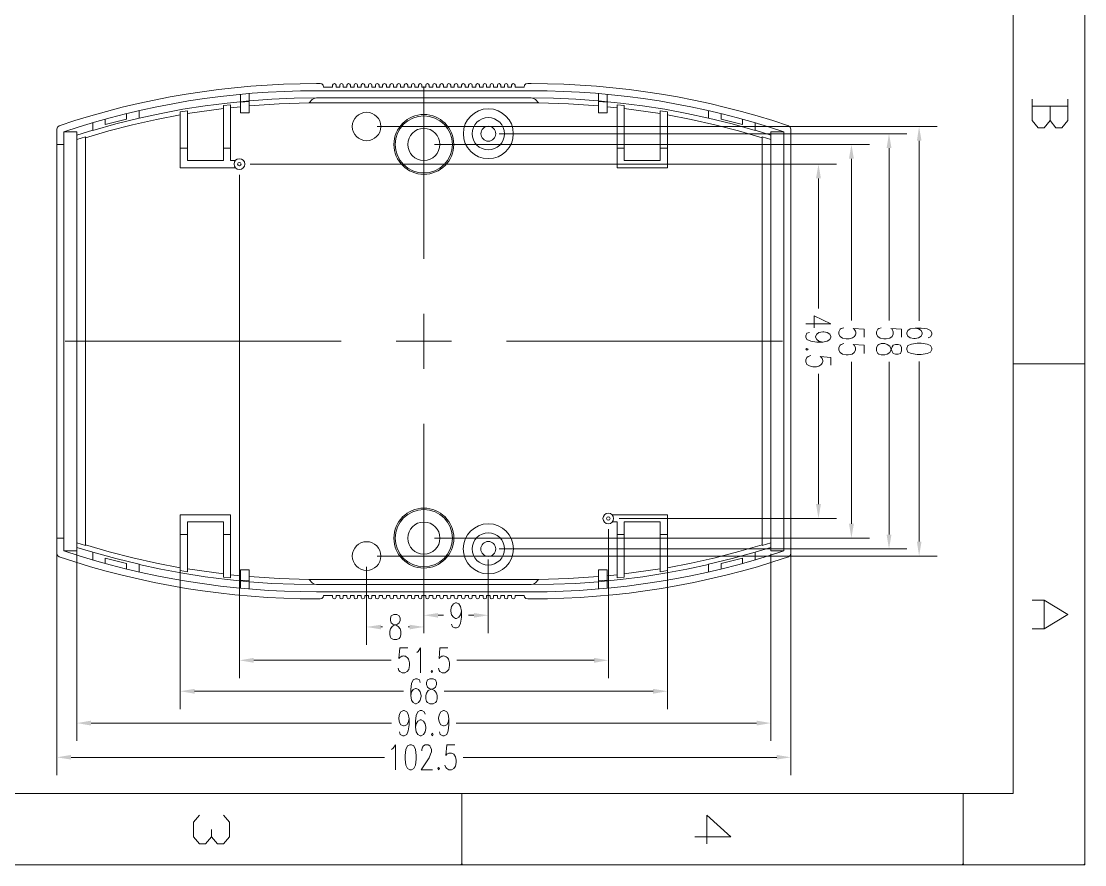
# Model space of a CAD drawing. Header units: millimetres. Extents: x 0 to 204, y 0 to 288.
# Drawn here: x 101.8 to 203.6, y 0 to 80.8 of the extents above; entities that cross this region are included whole.
import ezdxf

# ---------------------------------------------------------------- set-up
doc = ezdxf.new("R2010")
doc.units = ezdxf.units.MM

msp = doc.modelspace()

# ---------------------------------------------------------------- hatches: boundary and pattern name
h = msp.add_hatch(color=0)
h.dxf.hatch_style = 2
h.paths.add_polyline_path([(187.96, 69.342), (187.5155, 69.342), (187.727167, 70.696667)])
h = msp.add_hatch(color=0)
h.dxf.hatch_style = 2
h.paths.add_polyline_path([(185.081333, 68.6435), (184.615667, 68.6435), (184.8485, 70.019333)])
h = msp.add_hatch(color=0)
h.dxf.hatch_style = 2
h.paths.add_polyline_path([(181.483, 67.6275), (181.017333, 67.6275), (181.250167, 68.982167)])
h = msp.add_hatch(color=0)
h.dxf.hatch_style = 2
h.paths.add_polyline_path([(178.329167, 65.743667), (177.8635, 65.743667), (178.096333, 67.098333)])
h = msp.add_hatch(color=0)
h.dxf.hatch_style = 2
h.paths.add_polyline_path([(178.329167, 34.544), (177.8635, 34.544), (178.096333, 33.168167)])
h = msp.add_hatch(color=0)
h.dxf.hatch_style = 2
h.paths.add_polyline_path([(181.483, 32.660167), (181.017333, 32.660167), (181.250167, 31.284333)])
h = msp.add_hatch(color=0)
h.dxf.hatch_style = 2
h.paths.add_polyline_path([(185.081333, 31.623), (184.615667, 31.623), (184.8485, 30.247167)])
h = msp.add_hatch(color=0)
h.dxf.hatch_style = 2
h.paths.add_polyline_path([(187.96, 30.945667), (187.5155, 30.945667), (187.727167, 29.569833)])
h = msp.add_hatch(color=0)
h.dxf.hatch_style = 2
h.paths.add_polyline_path([(141.689667, 24.108833), (141.689667, 23.664333), (140.335, 23.897167)])
h = msp.add_hatch(color=0)
h.dxf.hatch_style = 2
h.paths.add_polyline_path([(145.118667, 24.108833), (145.118667, 23.664333), (146.4945, 23.897167)])
h = msp.add_hatch(color=0)
h.dxf.hatch_style = 2
h.paths.add_polyline_path([(136.2075, 22.987), (136.2075, 22.5425), (134.831667, 22.775333)])
h = msp.add_hatch(color=0)
h.dxf.hatch_style = 2
h.paths.add_polyline_path([(138.959167, 22.987), (138.959167, 22.5425), (140.335, 22.775333)])
h = msp.add_hatch(color=0)
h.dxf.hatch_style = 2
h.paths.add_polyline_path([(124.036667, 19.812), (124.036667, 19.346333), (122.682, 19.579167)])
h = msp.add_hatch(color=0)
h.dxf.hatch_style = 2
h.paths.add_polyline_path([(156.612167, 19.812), (156.612167, 19.346333), (157.988, 19.579167)])
h = msp.add_hatch(color=0)
h.dxf.hatch_style = 2
h.paths.add_polyline_path([(118.385167, 16.848667), (118.385167, 16.383), (117.009333, 16.615833)])
h = msp.add_hatch(color=0)
h.dxf.hatch_style = 2
h.paths.add_polyline_path([(162.263667, 16.848667), (162.263667, 16.383), (163.6395, 16.615833)])
h = msp.add_hatch(color=0)
h.dxf.hatch_style = 2
h.paths.add_polyline_path([(108.479167, 13.800667), (108.479167, 13.335), (107.103333, 13.567833)])
h = msp.add_hatch(color=0)
h.dxf.hatch_style = 2
h.paths.add_polyline_path([(172.169667, 13.800667), (172.169667, 13.335), (173.5455, 13.567833)])
h = msp.add_hatch(color=0)
h.dxf.hatch_style = 2
h.paths.add_polyline_path([(106.553, 10.519833), (106.553, 10.075333), (105.198333, 10.287)])
h = msp.add_hatch(color=0)
h.dxf.hatch_style = 2
h.paths.add_polyline_path([(174.095833, 10.519833), (174.095833, 10.075333), (175.4505, 10.287)])
h = msp.add_hatch(color=0)
h.dxf.hatch_style = 2
h.paths.add_polyline_path([(143.848667, 0), (143.869833, 0.084667), (143.9545, 0.105833), (144.039167, 0.084667), (144.060333, 0)])
h = msp.add_hatch(color=0)
h.dxf.hatch_style = 2
h.paths.add_polyline_path([(191.8335, 0), (191.854667, 0.084667), (191.939333, 0.105833), (192.024, 0.084667), (192.045167, 0)])
h = msp.add_hatch(color=0)
h.dxf.hatch_style = 2
h.paths.add_polyline_path([(203.581, 0), (203.475167, 0), (203.496333, 0.084667), (203.581, 0.105833)])

# ---------------------------------------------------------------- linework, layer by layer
at = {"color": 0, "lineweight": 0}
for points in [[(203.581, 287.930167), (203.581, 0)], [(196.744167, 281.093333), (196.744167, 6.836833)], [(130.048, 74.824167), (128.47114, 74.806929), (126.899301, 74.758263), (125.332502, 74.678176), (123.77076, 74.566677), (122.214096, 74.423774), (120.662526, 74.249473), (119.116071, 74.043783), (117.574748, 73.806711), (116.038576, 73.538266), (114.507574, 73.238455), (112.98176, 72.907285), (111.461153, 72.544765), (109.945772, 72.150902), (108.435634, 71.725704), (106.93076, 71.269178), (105.431167, 70.781333)], [(130.386667, 74.824167), (130.048, 74.824167)], [(130.725333, 74.4855), (130.683, 74.654833), (130.556, 74.781833), (130.386667, 74.824167)], [(131.593167, 74.4855), (130.725333, 74.4855)], [(131.931833, 74.654833), (131.868333, 74.760667), (131.7625, 74.824167), (131.6355, 74.760667), (131.593167, 74.654833)], [(131.593167, 74.654833), (131.593167, 74.4855)], [(131.931833, 74.654833), (131.931833, 74.4855)], [(132.2705, 74.4855), (131.931833, 74.4855)], [(132.609167, 74.654833), (132.566833, 74.760667), (132.439833, 74.824167), (132.312833, 74.760667), (132.2705, 74.654833)], [(132.2705, 74.654833), (132.2705, 74.4855)], [(132.609167, 74.654833), (132.609167, 74.4855)], [(132.947833, 74.4855), (132.609167, 74.4855)], [(133.307667, 74.654833), (133.244167, 74.760667), (133.117167, 74.824167), (133.011333, 74.760667), (132.947833, 74.654833)], [(132.947833, 74.654833), (132.947833, 74.4855)], [(133.307667, 74.654833), (133.307667, 74.4855)], [(133.646333, 74.4855), (133.307667, 74.4855)], [(133.985, 74.654833), (133.942667, 74.760667), (133.815667, 74.824167), (133.688667, 74.760667), (133.646333, 74.654833)], [(133.646333, 74.654833), (133.646333, 74.4855)], [(133.985, 74.654833), (133.985, 74.4855)], [(134.323667, 74.4855), (133.985, 74.4855)], [(134.662333, 74.654833), (134.62, 74.760667), (134.493, 74.824167), (134.387167, 74.760667), (134.323667, 74.654833)], [(134.323667, 74.654833), (134.323667, 74.4855)], [(134.662333, 74.654833), (134.662333, 74.4855)], [(135.022167, 74.4855), (134.662333, 74.4855)], [(135.360833, 74.654833), (135.297333, 74.760667), (135.1915, 74.824167), (135.0645, 74.760667), (135.022167, 74.654833)], [(135.022167, 74.654833), (135.022167, 74.4855)], [(135.360833, 74.654833), (135.360833, 74.4855)], [(135.6995, 74.4855), (135.360833, 74.4855)], [(136.038167, 74.654833), (135.995833, 74.760667), (135.868833, 74.824167), (135.741833, 74.760667), (135.6995, 74.654833)], [(135.6995, 74.654833), (135.6995, 74.4855)], [(136.038167, 74.654833), (136.038167, 74.4855)], [(136.376833, 74.4855), (136.038167, 74.4855)], [(136.736667, 74.654833), (136.673167, 74.760667), (136.546167, 74.824167), (136.440333, 74.760667), (136.376833, 74.654833)], [(136.376833, 74.654833), (136.376833, 74.4855)], [(136.736667, 74.654833), (136.736667, 74.4855)], [(137.075333, 74.4855), (136.736667, 74.4855)], [(137.414, 74.654833), (137.371667, 74.760667), (137.244667, 74.824167), (137.117667, 74.760667), (137.075333, 74.654833)], [(137.075333, 74.654833), (137.075333, 74.4855)], [(137.414, 74.654833), (137.414, 74.4855)], [(137.752667, 74.4855), (137.414, 74.4855)], [(138.091333, 74.654833), (138.049, 74.760667), (137.922, 74.824167), (137.795, 74.760667), (137.752667, 74.654833)], [(137.752667, 74.654833), (137.752667, 74.4855)], [(138.091333, 74.654833), (138.091333, 74.4855)], [(138.43, 74.4855), (138.091333, 74.4855)], [(138.789833, 74.654833), (138.726333, 74.760667), (138.6205, 74.824167), (138.4935, 74.760667), (138.43, 74.654833)], [(138.43, 74.654833), (138.43, 74.4855)], [(138.789833, 74.654833), (138.789833, 74.4855)], [(139.1285, 74.4855), (138.789833, 74.4855)], [(139.467167, 74.654833), (139.424833, 74.760667), (139.297833, 74.824167), (139.170833, 74.760667), (139.1285, 74.654833)], [(139.1285, 74.654833), (139.1285, 74.4855)], [(139.467167, 74.654833), (139.467167, 74.4855)], [(139.805833, 74.4855), (139.467167, 74.4855)], [(140.1445, 74.654833), (140.102167, 74.760667), (139.975167, 74.824167), (139.869333, 74.760667), (139.805833, 74.654833)], [(139.805833, 74.654833), (139.805833, 74.4855)], [(140.1445, 74.654833), (140.1445, 74.4855)], [(140.504333, 74.4855), (140.1445, 74.4855)], [(140.335, 74.527833), (140.335, 58.039)], [(140.843, 74.654833), (140.7795, 74.760667), (140.673667, 74.824167), (140.546667, 74.760667), (140.504333, 74.654833)], [(140.504333, 74.654833), (140.504333, 74.4855)], [(140.843, 74.654833), (140.843, 74.4855)], [(141.181667, 74.4855), (140.843, 74.4855)], [(141.520333, 74.654833), (141.478, 74.760667), (141.351, 74.824167), (141.224, 74.760667), (141.181667, 74.654833)], [(141.181667, 74.654833), (141.181667, 74.4855)], [(141.520333, 74.654833), (141.520333, 74.4855)], [(141.859, 74.4855), (141.520333, 74.4855)], [(142.218833, 74.654833), (142.155333, 74.760667), (142.0495, 74.824167), (141.9225, 74.760667), (141.859, 74.654833)], [(141.859, 74.654833), (141.859, 74.4855)], [(142.218833, 74.654833), (142.218833, 74.4855)], [(142.5575, 74.4855), (142.218833, 74.4855)], [(142.896167, 74.654833), (142.853833, 74.760667), (142.726833, 74.824167), (142.599833, 74.760667), (142.5575, 74.654833)], [(142.5575, 74.654833), (142.5575, 74.4855)], [(142.896167, 74.654833), (142.896167, 74.4855)], [(143.234833, 74.4855), (142.896167, 74.4855)], [(143.5735, 74.654833), (143.531167, 74.760667), (143.404167, 74.824167), (143.298333, 74.760667), (143.234833, 74.654833)], [(143.234833, 74.654833), (143.234833, 74.4855)], [(143.5735, 74.654833), (143.5735, 74.4855)], [(143.933333, 74.4855), (143.5735, 74.4855)], [(144.272, 74.654833), (144.2085, 74.760667), (144.102667, 74.824167), (143.975667, 74.760667), (143.933333, 74.654833)], [(143.933333, 74.654833), (143.933333, 74.4855)], [(144.272, 74.654833), (144.272, 74.4855)], [(144.610667, 74.4855), (144.272, 74.4855)], [(144.949333, 74.654833), (144.907, 74.760667), (144.78, 74.824167), (144.653, 74.760667), (144.610667, 74.654833)], [(144.610667, 74.654833), (144.610667, 74.4855)], [(144.949333, 74.654833), (144.949333, 74.4855)], [(145.288, 74.4855), (144.949333, 74.4855)], [(145.647833, 74.654833), (145.584333, 74.760667), (145.457333, 74.824167), (145.3515, 74.760667), (145.288, 74.654833)], [(145.288, 74.654833), (145.288, 74.4855)], [(145.647833, 74.654833), (145.647833, 74.4855)], [(145.9865, 74.4855), (145.647833, 74.4855)], [(146.325167, 74.654833), (146.282833, 74.760667), (146.155833, 74.824167), (146.028833, 74.760667), (145.9865, 74.654833)], [(145.9865, 74.654833), (145.9865, 74.4855)], [(146.325167, 74.654833), (146.325167, 74.4855)], [(146.663833, 74.4855), (146.325167, 74.4855)], [(147.0025, 74.654833), (146.960167, 74.760667), (146.833167, 74.824167), (146.706167, 74.760667), (146.663833, 74.654833)], [(146.663833, 74.654833), (146.663833, 74.4855)], [(147.0025, 74.654833), (147.0025, 74.4855)], [(147.362333, 74.4855), (147.0025, 74.4855)], [(147.701, 74.654833), (147.6375, 74.760667), (147.531667, 74.824167), (147.404667, 74.760667), (147.362333, 74.654833)], [(147.362333, 74.654833), (147.362333, 74.4855)], [(147.701, 74.654833), (147.701, 74.4855)], [(148.039667, 74.4855), (147.701, 74.4855)], [(148.378333, 74.654833), (148.336, 74.760667), (148.209, 74.824167), (148.082, 74.760667), (148.039667, 74.654833)], [(148.039667, 74.654833), (148.039667, 74.4855)], [(148.378333, 74.654833), (148.378333, 74.4855)], [(148.717, 74.4855), (148.378333, 74.4855)], [(149.055667, 74.654833), (149.013333, 74.760667), (148.886333, 74.824167), (148.7805, 74.760667), (148.717, 74.654833)], [(148.717, 74.654833), (148.717, 74.4855)], [(149.055667, 74.654833), (149.055667, 74.4855)], [(149.9235, 74.4855), (149.055667, 74.4855)], [(150.262167, 74.824167), (150.092833, 74.781833), (149.965833, 74.654833), (149.9235, 74.4855)], [(150.262167, 74.824167), (150.600833, 74.824167)], [(175.217667, 70.781333), (173.729042, 71.268357), (172.230765, 71.724372), (170.723477, 72.14933), (169.207822, 72.543177), (167.684439, 72.905864), (166.153972, 73.237338), (164.617062, 73.53755), (163.07435, 73.806447), (161.526479, 74.043978), (159.974091, 74.250093), (158.417826, 74.42474), (156.858328, 74.567868), (155.296238, 74.679426), (153.732198, 74.759362), (152.166849, 74.807626), (150.600833, 74.824167)], [(130.048, 74.125667), (128.510428, 74.114808), (126.973631, 74.071905), (125.438206, 73.99714), (123.904755, 73.8907), (122.373878, 73.752768), (120.846174, 73.583529), (119.322244, 73.383168), (117.802686, 73.151868), (116.288103, 72.889814), (114.779092, 72.597191), (113.276255, 72.274184), (111.780191, 71.920976), (110.2915, 71.537753), (108.810783, 71.124698), (107.338638, 70.681997), (105.875667, 70.209833)], [(130.048, 73.448333), (127.908273, 73.414359), (125.770349, 73.321201), (123.635864, 73.168909), (121.506456, 72.957531), (119.383762, 72.687119), (117.269419, 72.357721), (115.165063, 71.969387), (113.072333, 71.522167)], [(122.766667, 73.787), (122.766667, 72.009)], [(123.592167, 72.009), (123.592167, 73.8505)], [(130.048, 73.448333), (129.836333, 73.384833), (129.645833, 73.279), (129.3495, 72.9615)], [(130.048, 74.125667), (150.600833, 74.125667)], [(150.600833, 73.448333), (130.048, 73.448333)], [(174.773167, 70.209833), (173.3103, 70.681943), (171.83821, 71.124612), (170.357504, 71.537652), (168.868791, 71.920877), (167.372678, 72.274099), (165.869772, 72.597129), (164.360682, 72.889782), (162.846015, 73.151868), (161.326378, 73.3832), (159.80238, 73.583591), (158.274628, 73.752854), (156.743731, 73.890799), (155.210295, 73.997241), (153.674928, 74.071991), (152.138238, 74.114862), (150.600833, 74.125667)], [(150.600833, 73.448333), (150.8125, 73.384833), (151.003, 73.279), (151.299333, 72.9615)], [(167.5765, 71.522167), (165.48377, 71.969387), (163.379415, 72.357721), (161.265071, 72.687119), (159.142377, 72.957531), (157.012969, 73.168909), (154.878484, 73.321201), (152.74056, 73.414359), (150.600833, 73.448333)], [(157.056667, 73.8505), (157.056667, 72.009)], [(157.882167, 72.009), (157.882167, 73.787)], [(198.543333, 73.321333), (198.543333, 71.268167), (199.114833, 70.590833), (199.686333, 70.590833), (200.257833, 71.268167), (200.257833, 72.644)], [(200.257833, 71.268167), (200.829333, 70.590833), (201.400833, 70.590833), (201.972333, 71.268167), (201.972333, 73.321333)], [(121.136833, 72.432333), (117.707833, 71.9455)], [(121.814167, 72.792167), (121.136833, 72.7075)], [(121.136833, 72.7075), (121.136833, 67.458167)], [(121.814167, 67.458167), (121.814167, 72.792167)], [(122.766667, 72.601667), (121.814167, 72.495833)], [(123.592167, 73.0885), (122.766667, 73.025)], [(129.3495, 72.9615), (126.470833, 72.876833), (123.592167, 72.686333)], [(151.299333, 72.9615), (129.3495, 72.9615)], [(157.056667, 72.686333), (154.178, 72.876833), (151.299333, 72.9615)], [(157.882167, 73.025), (157.056667, 73.0885)], [(158.834667, 72.495833), (157.882167, 72.601667)], [(159.512, 72.7075), (158.834667, 72.792167)], [(158.834667, 72.792167), (158.834667, 66.759667)], [(159.512, 67.458167), (159.512, 72.7075)], [(162.941, 71.9455), (159.512, 72.432333)], [(201.972333, 72.644), (198.543333, 72.644)], [(117.009333, 71.8185), (114.723333, 71.374), (112.437333, 70.866), (110.1725, 70.2945), (107.928833, 69.638333)], [(113.072333, 71.501), (110.828667, 70.950667), (108.627333, 70.315667)], [(111.865833, 71.416333), (109.812667, 70.887167)], [(109.812667, 70.887167), (109.812667, 71.416333)], [(111.865833, 71.9455), (111.865833, 71.416333)], [(113.072333, 71.501), (113.072333, 72.220667)], [(117.707833, 72.220667), (117.009333, 72.114833)], [(117.009333, 72.114833), (117.009333, 66.759667)], [(117.707833, 67.458167), (117.707833, 72.220667)], [(122.766667, 72.009), (123.592167, 72.009)], [(157.056667, 72.009), (157.882167, 72.009)], [(163.6395, 72.114833), (162.941, 72.220667)], [(162.941, 72.220667), (162.941, 67.458167)], [(163.6395, 66.759667), (163.6395, 72.114833)], [(172.698833, 69.638333), (170.455167, 70.2945), (168.190333, 70.866), (165.9255, 71.374), (163.6395, 71.8185)], [(167.5765, 71.501), (167.5765, 72.220667)], [(172.0215, 70.315667), (169.820167, 70.950667), (167.5765, 71.501)], [(168.783, 71.416333), (168.783, 71.9455)], [(170.836167, 70.887167), (168.783, 71.416333)], [(170.836167, 71.416333), (170.836167, 70.887167)], [(105.431167, 70.781333), (105.261833, 70.654333), (105.198333, 70.463833)], [(105.198333, 70.463833), (105.198333, 29.802667)], [(108.627333, 70.358), (107.103333, 69.892333)], [(108.627333, 71.077667), (108.627333, 70.358)], [(108.627333, 70.336833), (108.627333, 70.315667)], [(135.868833, 70.696667), (189.441667, 70.696667)], [(172.0215, 70.358), (172.0215, 71.077667)], [(173.5455, 69.892333), (172.0215, 70.358)], [(172.0215, 70.336833), (172.0215, 70.315667)], [(175.4505, 70.463833), (175.387, 70.654333), (175.217667, 70.781333)], [(175.4505, 70.463833), (175.4505, 29.802667)], [(105.875667, 70.209833), (105.875667, 30.056667)], [(105.875667, 70.188667), (107.103333, 70.188667)], [(107.103333, 70.188667), (107.103333, 30.077833)], [(107.928833, 69.723), (107.103333, 69.447833)], [(107.928833, 69.723), (107.928833, 30.564667)], [(147.531667, 70.019333), (186.563, 70.019333)], [(173.5455, 69.447833), (172.72, 69.723)], [(172.72, 30.564667), (172.72, 69.723)], [(174.773167, 70.188667), (173.5455, 70.188667)], [(173.5455, 70.188667), (173.5455, 30.077833)], [(174.773167, 70.209833), (174.773167, 30.056667)], [(187.727167, 69.342), (187.727167, 52.091167)], [(105.198333, 68.982167), (105.875667, 68.982167)], [(117.009333, 68.6435), (117.707833, 68.6435)], [(121.136833, 68.6435), (121.814167, 68.6435)], [(141.351, 68.982167), (182.964667, 68.982167)], [(159.512, 68.6435), (158.834667, 68.6435)], [(163.6395, 68.6435), (162.941, 68.6435)], [(175.4505, 68.982167), (174.773167, 68.982167)], [(184.8485, 68.6435), (184.8485, 52.1335)], [(121.136833, 67.458167), (117.707833, 67.458167)], [(122.279833, 67.458167), (121.814167, 67.458167)], [(162.941, 67.458167), (159.512, 67.458167)], [(181.250167, 67.6275), (181.250167, 52.1335)], [(117.009333, 66.759667), (122.279833, 66.759667)], [(123.698, 67.098333), (179.810833, 67.098333)], [(158.834667, 66.759667), (163.6395, 66.759667)], [(122.682, 66.082333), (122.682, 17.864667)], [(178.096333, 65.743667), (178.096333, 53.2765)], [(140.335, 52.7685), (140.335, 47.498)], [(179.281667, 51.816), (177.694167, 52.578), (177.694167, 51.435)], [(179.281667, 51.816), (176.889833, 51.816)], [(178.4985, 50.059167), (178.138667, 50.143833), (177.927, 50.292), (177.8, 50.524833), (177.8, 50.588333), (177.927, 50.821167), (178.138667, 50.969333), (178.4985, 51.054), (178.604333, 51.054), (178.943, 50.969333), (179.175833, 50.821167), (179.281667, 50.588333), (179.281667, 50.524833), (179.175833, 50.292), (178.943, 50.143833), (178.4985, 50.059167), (177.927, 50.059167), (177.3555, 50.143833), (176.995667, 50.292), (176.889833, 50.524833), (176.889833, 50.673), (176.995667, 50.905833), (177.2285, 50.969333)], [(182.456667, 50.524833), (182.456667, 51.286833), (181.4195, 51.3715), (181.512616, 51.287774), (181.583302, 51.199918), (181.632495, 51.109432), (181.661131, 51.017818), (181.670146, 50.926576), (181.660478, 50.837207), (181.633061, 50.751211), (181.588833, 50.67009), (181.528731, 50.595343), (181.453689, 50.528471), (181.364645, 50.470976), (181.262536, 50.424358), (181.148297, 50.390117), (181.022865, 50.369754), (180.887176, 50.364771), (180.742167, 50.376667), (180.382333, 50.440167), (180.170667, 50.588333), (180.043667, 50.821167), (180.043667, 51.054), (180.170667, 51.286833), (180.2765, 51.3715), (180.509333, 51.435)], [(186.055, 50.524833), (186.055, 51.286833), (185.017833, 51.3715), (185.144833, 51.286833), (185.250667, 51.054), (185.250667, 50.821167), (185.144833, 50.588333), (184.912, 50.440167), (184.573333, 50.376667), (184.3405, 50.376667), (184.001833, 50.440167), (183.769, 50.588333), (183.663167, 50.821167), (183.663167, 51.054), (183.769, 51.286833), (183.874833, 51.3715), (184.107667, 51.435)], [(188.595, 50.4825), (188.827833, 50.567167), (188.933667, 50.778833), (188.933667, 50.948167), (188.827833, 51.181), (188.489167, 51.329167), (187.917667, 51.392667), (187.346167, 51.392667), (186.8805, 51.329167), (186.647667, 51.181), (186.541833, 50.948167), (186.541833, 50.8635), (186.647667, 50.630667), (186.8805, 50.4825), (187.219167, 50.397833), (187.346167, 50.397833), (187.684833, 50.4825), (187.917667, 50.630667), (188.0235, 50.8635), (188.0235, 50.948167), (187.917667, 51.181), (187.684833, 51.329167), (187.346167, 51.392667)], [(132.418667, 50.143833), (105.9815, 50.143833)], [(142.959667, 50.143833), (137.689167, 50.143833)], [(174.667333, 50.143833), (148.230167, 50.143833)], [(182.456667, 48.979667), (182.456667, 49.762833), (181.4195, 49.826333), (181.525333, 49.762833), (181.652333, 49.53), (181.652333, 49.297167), (181.525333, 49.064333), (181.313667, 48.916167), (180.953833, 48.8315), (180.742167, 48.8315), (180.382333, 48.916167), (180.170667, 49.064333), (180.043667, 49.297167), (180.043667, 49.53), (180.170667, 49.762833), (180.2765, 49.826333), (180.509333, 49.911)], [(179.281667, 47.836667), (179.281667, 48.598667), (178.265667, 48.683333), (178.37118, 48.58431), (178.446443, 48.485315), (178.493678, 48.387397), (178.515103, 48.291601), (178.512938, 48.198974), (178.489405, 48.110562), (178.446722, 48.027412), (178.38711, 47.95057), (178.312789, 47.881082), (178.225979, 47.819996), (178.1289, 47.768357), (178.023771, 47.727212), (177.912814, 47.697607), (177.798247, 47.680589), (177.682291, 47.677205), (177.567167, 47.6885), (177.2285, 47.773167), (176.995667, 47.921333), (176.889833, 48.154167), (176.889833, 48.365833), (176.995667, 48.598667), (177.122667, 48.683333), (177.3555, 48.768)], [(181.250167, 32.660167), (181.250167, 48.154167)], [(184.8485, 31.623), (184.8485, 48.154167)], [(187.727167, 30.945667), (187.727167, 48.1965)], [(196.744167, 47.984833), (203.581, 47.984833)], [(178.096333, 34.544), (178.096333, 47.011167)], [(140.335, 42.2275), (140.335, 25.738667)], [(121.814167, 33.506833), (117.009333, 33.506833)], [(117.009333, 33.506833), (117.009333, 28.172833)], [(117.707833, 32.8295), (121.136833, 32.8295)], [(117.707833, 32.8295), (117.707833, 28.045833)], [(121.136833, 32.8295), (121.136833, 27.559)], [(121.814167, 33.506833), (121.814167, 27.4955)], [(163.6395, 33.506833), (158.369, 33.506833)], [(158.369, 32.8295), (158.834667, 32.8295)], [(158.834667, 32.8295), (158.834667, 27.4955)], [(159.004, 33.168167), (179.810833, 33.168167)], [(159.512, 32.8295), (162.941, 32.8295)], [(159.512, 32.8295), (159.512, 27.559)], [(162.941, 32.8295), (162.941, 28.045833)], [(163.6395, 33.506833), (163.6395, 28.172833)], [(117.009333, 32.490833), (117.009333, 14.901333)], [(117.009333, 31.623), (117.707833, 31.623)], [(121.136833, 31.623), (121.814167, 31.623)], [(157.988, 32.131), (157.988, 17.864667)], [(159.512, 31.623), (158.834667, 31.623)], [(163.6395, 31.623), (162.941, 31.623)], [(163.6395, 32.490833), (163.6395, 14.901333)], [(105.198333, 31.284333), (105.875667, 31.284333)], [(107.103333, 30.818667), (107.928833, 30.564667)], [(107.95, 30.628167), (110.193667, 29.972), (112.4585, 29.4005), (114.723333, 28.8925), (117.009333, 28.448)], [(141.351, 31.284333), (182.964667, 31.284333)], [(163.6395, 28.448), (165.9255, 28.8925), (168.2115, 29.4005), (170.476333, 29.993167), (172.72, 30.628167)], [(172.72, 30.564667), (173.5455, 30.818667)], [(175.4505, 31.284333), (174.773167, 31.284333)], [(105.198333, 30.247167), (105.198333, 8.5725)], [(105.198333, 29.802667), (105.261833, 29.612167), (105.431167, 29.485167)], [(105.875667, 30.077833), (107.103333, 30.077833)], [(105.875667, 30.056667), (107.33496, 29.587573), (108.805038, 29.147589), (110.285061, 28.736889), (111.774188, 28.355644), (113.27158, 28.004026), (114.776395, 27.682207), (116.287793, 27.390359), (117.804935, 27.128655), (119.32698, 26.897266), (120.853088, 26.696365), (122.382419, 26.526124), (123.914132, 26.386714), (125.447386, 26.278308), (126.981343, 26.201078), (128.515161, 26.155196), (130.048, 26.140833)], [(107.103333, 30.374167), (108.627333, 29.929667)], [(107.103333, 30.247167), (107.103333, 11.853333)], [(108.627333, 29.950833), (110.828667, 29.337), (113.072333, 28.786667)], [(108.627333, 29.929667), (108.627333, 29.950833)], [(108.627333, 29.929667), (108.627333, 29.21)], [(135.868833, 29.569833), (189.441667, 29.569833)], [(147.531667, 30.247167), (186.563, 30.247167)], [(150.600833, 26.140833), (152.133293, 26.155087), (153.666883, 26.200904), (155.200742, 26.278106), (156.734007, 26.386515), (158.265818, 26.525953), (159.795311, 26.696241), (161.321625, 26.897201), (162.843898, 27.128655), (164.361268, 27.390425), (165.872873, 27.682331), (167.377851, 28.004196), (168.87534, 28.355842), (170.364478, 28.737091), (171.844403, 29.147763), (173.314253, 29.587681), (174.773167, 30.056667)], [(167.5765, 28.786667), (169.820167, 29.337), (172.0215, 29.950833)], [(172.0215, 29.929667), (173.5455, 30.374167)], [(172.0215, 29.950833), (172.0215, 29.21)], [(174.773167, 30.077833), (173.5455, 30.077833)], [(173.5455, 29.7815), (173.5455, 11.853333)], [(175.217667, 29.485167), (175.387, 29.612167), (175.4505, 29.802667)], [(175.4505, 29.950833), (175.4505, 8.5725)], [(105.431167, 29.485167), (106.920268, 29.001757), (108.418922, 28.548463), (109.926495, 28.125462), (111.442351, 27.73293), (112.965858, 27.371045), (114.496381, 27.039983), (116.033286, 26.73992), (117.575939, 26.471033), (119.123705, 26.2335), (120.675952, 26.027497), (122.232044, 25.8532), (123.791348, 25.710786), (125.35323, 25.600433), (126.917055, 25.522316), (128.48219, 25.476613), (130.048, 25.4635)], [(109.812667, 29.379333), (111.865833, 28.850167)], [(109.812667, 28.871333), (109.812667, 29.379333)], [(111.865833, 28.850167), (111.865833, 28.321)], [(113.072333, 28.7655), (113.072333, 28.786667)], [(113.072333, 28.744333), (115.155181, 28.301018), (117.258157, 27.912434), (119.376786, 27.580528), (121.506589, 27.307249), (123.643089, 27.094543), (125.781809, 26.944356), (127.918272, 26.858638), (130.048, 26.839333)], [(113.072333, 28.045833), (113.072333, 28.744333)], [(134.831667, 28.532667), (134.831667, 21.060833)], [(146.4945, 29.231167), (146.4945, 22.182667)], [(150.600833, 25.4635), (152.156237, 25.476024), (153.715153, 25.52139), (155.276346, 25.599385), (156.838584, 25.709794), (158.400631, 25.852404), (159.961254, 26.027), (161.519219, 26.23337), (163.073292, 26.471298), (164.622238, 26.740571), (166.164824, 27.040975), (167.699815, 27.372296), (169.225979, 27.73432), (170.742079, 28.126833), (172.246884, 28.549621), (173.739157, 29.00247), (175.217667, 29.485167)], [(150.600833, 26.839333), (152.730562, 26.858638), (154.867025, 26.944356), (157.005745, 27.094543), (159.142245, 27.307249), (161.272048, 27.580528), (163.390676, 27.912434), (165.493652, 28.301018), (167.5765, 28.744333)], [(167.5765, 28.7655), (167.5765, 28.786667)], [(167.5765, 28.744333), (167.5765, 28.045833)], [(168.783, 28.850167), (170.836167, 29.379333)], [(168.783, 28.321), (168.783, 28.850167)], [(170.836167, 29.379333), (170.836167, 28.871333)], [(117.009333, 28.172833), (117.707833, 28.045833)], [(117.707833, 28.342167), (121.136833, 27.855333)], [(121.136833, 27.559), (121.814167, 27.4955)], [(121.814167, 27.770667), (122.766667, 27.664833)], [(123.592167, 28.2575), (122.766667, 28.2575)], [(122.766667, 28.2575), (122.766667, 26.4795)], [(123.592167, 26.416), (123.592167, 28.2575)], [(123.592167, 27.601333), (126.470833, 27.410833), (129.3495, 27.326167)], [(151.299333, 27.326167), (154.178, 27.410833), (157.056667, 27.601333)], [(157.882167, 28.2575), (157.056667, 28.2575)], [(157.056667, 28.2575), (157.056667, 26.416)], [(157.882167, 26.4795), (157.882167, 28.2575)], [(157.882167, 27.664833), (158.834667, 27.770667)], [(158.834667, 27.4955), (159.512, 27.559)], [(159.512, 27.855333), (162.941, 28.342167)], [(162.941, 28.045833), (163.6395, 28.172833)], [(122.766667, 27.2415), (123.592167, 27.178)], [(130.048, 26.839333), (129.836333, 26.881667), (129.645833, 27.008667), (129.3495, 27.326167)], [(129.3495, 27.326167), (151.299333, 27.326167)], [(130.048, 26.839333), (150.600833, 26.839333)], [(140.335, 26.754667), (140.335, 22.182667)], [(150.600833, 26.839333), (150.8125, 26.881667), (151.003, 27.008667), (151.299333, 27.326167)], [(157.056667, 27.178), (157.882167, 27.2415)], [(150.600833, 26.140833), (130.048, 26.140833)], [(130.386667, 25.4635), (130.048, 25.4635)], [(130.386667, 25.4635), (130.556, 25.505833), (130.683, 25.632833), (130.725333, 25.802167)], [(131.593167, 25.802167), (130.725333, 25.802167)], [(131.593167, 25.802167), (131.593167, 25.632833)], [(131.593167, 25.632833), (131.6355, 25.505833), (131.7625, 25.4635), (131.868333, 25.505833), (131.931833, 25.632833)], [(132.2705, 25.802167), (131.931833, 25.802167)], [(131.931833, 25.802167), (131.931833, 25.632833)], [(132.2705, 25.802167), (132.2705, 25.632833)], [(132.2705, 25.632833), (132.312833, 25.505833), (132.439833, 25.4635), (132.566833, 25.505833), (132.609167, 25.632833)], [(132.947833, 25.802167), (132.609167, 25.802167)], [(132.609167, 25.802167), (132.609167, 25.632833)], [(132.947833, 25.802167), (132.947833, 25.632833)], [(132.947833, 25.632833), (133.011333, 25.505833), (133.117167, 25.4635), (133.244167, 25.505833), (133.307667, 25.632833)], [(133.646333, 25.802167), (133.307667, 25.802167)], [(133.307667, 25.802167), (133.307667, 25.632833)], [(133.646333, 25.802167), (133.646333, 25.632833)], [(133.646333, 25.632833), (133.688667, 25.505833), (133.815667, 25.4635), (133.942667, 25.505833), (133.985, 25.632833)], [(134.323667, 25.802167), (133.985, 25.802167)], [(133.985, 25.802167), (133.985, 25.632833)], [(134.323667, 25.802167), (134.323667, 25.632833)], [(134.323667, 25.632833), (134.387167, 25.505833), (134.493, 25.4635), (134.62, 25.505833), (134.662333, 25.632833)], [(135.022167, 25.802167), (134.662333, 25.802167)], [(134.662333, 25.802167), (134.662333, 25.632833)], [(135.022167, 25.802167), (135.022167, 25.632833)], [(135.022167, 25.632833), (135.0645, 25.505833), (135.1915, 25.4635), (135.297333, 25.505833), (135.360833, 25.632833)], [(135.6995, 25.802167), (135.360833, 25.802167)], [(135.360833, 25.802167), (135.360833, 25.632833)], [(135.6995, 25.802167), (135.6995, 25.632833)], [(135.6995, 25.632833), (135.741833, 25.505833), (135.868833, 25.4635), (135.995833, 25.505833), (136.038167, 25.632833)], [(136.376833, 25.802167), (136.038167, 25.802167)], [(136.038167, 25.802167), (136.038167, 25.632833)], [(136.376833, 25.802167), (136.376833, 25.632833)], [(136.376833, 25.632833), (136.440333, 25.505833), (136.546167, 25.4635), (136.673167, 25.505833), (136.736667, 25.632833)], [(137.075333, 25.802167), (136.736667, 25.802167)], [(136.736667, 25.802167), (136.736667, 25.632833)], [(137.075333, 25.802167), (137.075333, 25.632833)], [(137.075333, 25.632833), (137.117667, 25.505833), (137.244667, 25.4635), (137.371667, 25.505833), (137.414, 25.632833)], [(137.752667, 25.802167), (137.414, 25.802167)], [(137.414, 25.802167), (137.414, 25.632833)], [(137.752667, 25.802167), (137.752667, 25.632833)], [(137.752667, 25.632833), (137.795, 25.505833), (137.922, 25.4635), (138.049, 25.505833), (138.091333, 25.632833)], [(138.43, 25.802167), (138.091333, 25.802167)], [(138.091333, 25.802167), (138.091333, 25.632833)], [(138.43, 25.802167), (138.43, 25.632833)], [(138.43, 25.632833), (138.4935, 25.505833), (138.6205, 25.4635), (138.726333, 25.505833), (138.789833, 25.632833)], [(139.1285, 25.802167), (138.789833, 25.802167)], [(138.789833, 25.802167), (138.789833, 25.632833)], [(139.1285, 25.802167), (139.1285, 25.632833)], [(139.1285, 25.632833), (139.170833, 25.505833), (139.297833, 25.4635), (139.424833, 25.505833), (139.467167, 25.632833)], [(139.805833, 25.802167), (139.467167, 25.802167)], [(139.467167, 25.802167), (139.467167, 25.632833)], [(139.805833, 25.802167), (139.805833, 25.632833)], [(139.805833, 25.632833), (139.869333, 25.505833), (139.975167, 25.4635), (140.102167, 25.505833), (140.1445, 25.632833)], [(140.504333, 25.802167), (140.1445, 25.802167)], [(140.1445, 25.802167), (140.1445, 25.632833)], [(140.504333, 25.802167), (140.504333, 25.632833)], [(140.504333, 25.632833), (140.546667, 25.505833), (140.673667, 25.4635), (140.7795, 25.505833), (140.843, 25.632833)], [(141.181667, 25.802167), (140.843, 25.802167)], [(140.843, 25.802167), (140.843, 25.632833)], [(141.181667, 25.802167), (141.181667, 25.632833)], [(141.181667, 25.632833), (141.224, 25.505833), (141.351, 25.4635), (141.478, 25.505833), (141.520333, 25.632833)], [(141.859, 25.802167), (141.520333, 25.802167)], [(141.520333, 25.802167), (141.520333, 25.632833)], [(141.859, 25.802167), (141.859, 25.632833)], [(141.859, 25.632833), (141.9225, 25.505833), (142.0495, 25.4635), (142.155333, 25.505833), (142.218833, 25.632833)], [(142.5575, 25.802167), (142.218833, 25.802167)], [(142.218833, 25.802167), (142.218833, 25.632833)], [(142.5575, 25.802167), (142.5575, 25.632833)], [(142.5575, 25.632833), (142.599833, 25.505833), (142.726833, 25.4635), (142.853833, 25.505833), (142.896167, 25.632833)], [(143.234833, 25.802167), (142.896167, 25.802167)], [(142.896167, 25.802167), (142.896167, 25.632833)], [(143.234833, 25.802167), (143.234833, 25.632833)], [(143.234833, 25.632833), (143.298333, 25.505833), (143.404167, 25.4635), (143.531167, 25.505833), (143.5735, 25.632833)], [(143.933333, 25.802167), (143.5735, 25.802167)], [(143.5735, 25.802167), (143.5735, 25.632833)], [(143.933333, 25.802167), (143.933333, 25.632833)], [(143.933333, 25.632833), (143.975667, 25.505833), (144.102667, 25.4635), (144.2085, 25.505833), (144.272, 25.632833)], [(144.610667, 25.802167), (144.272, 25.802167)], [(144.272, 25.802167), (144.272, 25.632833)], [(144.610667, 25.802167), (144.610667, 25.632833)], [(144.610667, 25.632833), (144.653, 25.505833), (144.78, 25.4635), (144.907, 25.505833), (144.949333, 25.632833)], [(145.288, 25.802167), (144.949333, 25.802167)], [(144.949333, 25.802167), (144.949333, 25.632833)], [(145.288, 25.802167), (145.288, 25.632833)], [(145.288, 25.632833), (145.3515, 25.505833), (145.457333, 25.4635), (145.584333, 25.505833), (145.647833, 25.632833)], [(145.9865, 25.802167), (145.647833, 25.802167)], [(145.647833, 25.802167), (145.647833, 25.632833)], [(145.9865, 25.802167), (145.9865, 25.632833)], [(145.9865, 25.632833), (146.028833, 25.505833), (146.155833, 25.4635), (146.282833, 25.505833), (146.325167, 25.632833)], [(146.663833, 25.802167), (146.325167, 25.802167)], [(146.325167, 25.802167), (146.325167, 25.632833)], [(146.663833, 25.802167), (146.663833, 25.632833)], [(146.663833, 25.632833), (146.706167, 25.505833), (146.833167, 25.4635), (146.960167, 25.505833), (147.0025, 25.632833)], [(147.362333, 25.802167), (147.0025, 25.802167)], [(147.0025, 25.802167), (147.0025, 25.632833)], [(147.362333, 25.802167), (147.362333, 25.632833)], [(147.362333, 25.632833), (147.404667, 25.505833), (147.531667, 25.4635), (147.6375, 25.505833), (147.701, 25.632833)], [(148.039667, 25.802167), (147.701, 25.802167)], [(147.701, 25.802167), (147.701, 25.632833)], [(148.039667, 25.802167), (148.039667, 25.632833)], [(148.039667, 25.632833), (148.082, 25.505833), (148.209, 25.4635), (148.336, 25.505833), (148.378333, 25.632833)], [(148.717, 25.802167), (148.378333, 25.802167)], [(148.378333, 25.802167), (148.378333, 25.632833)], [(148.717, 25.802167), (148.717, 25.632833)], [(148.717, 25.632833), (148.7805, 25.505833), (148.886333, 25.4635), (149.013333, 25.505833), (149.055667, 25.632833)], [(149.9235, 25.802167), (149.055667, 25.802167)], [(149.055667, 25.802167), (149.055667, 25.632833)], [(149.9235, 25.802167), (149.965833, 25.632833), (150.092833, 25.505833), (150.262167, 25.4635)], [(150.262167, 25.4635), (150.600833, 25.4635)], [(140.335, 23.6855), (140.335, 24.489833)], [(143.912167, 24.278167), (143.8275, 23.9395), (143.679333, 23.706667), (143.4465, 23.600833), (143.361833, 23.600833), (143.150167, 23.706667), (142.980833, 23.9395), (142.917333, 24.278167), (142.917333, 24.405167), (142.980833, 24.743833), (143.150167, 24.976667), (143.361833, 25.0825), (143.4465, 25.0825), (143.679333, 24.976667), (143.8275, 24.743833), (143.912167, 24.278167), (143.912167, 23.706667), (143.8275, 23.135167), (143.679333, 22.7965), (143.4465, 22.690667), (143.298333, 22.690667), (143.0655, 22.7965), (142.980833, 23.029333)], [(198.543333, 25.3365), (199.686333, 25.3365), (201.972333, 23.960667), (199.686333, 22.606), (198.543333, 22.606)], [(199.686333, 25.3365), (199.686333, 22.606)], [(141.689667, 23.897167), (142.218833, 23.897167)], [(145.118667, 23.897167), (144.5895, 23.897167)], [(136.2075, 22.775333), (136.355667, 22.775333)], [(138.959167, 22.775333), (138.811, 22.775333)], [(138.789833, 20.785667), (138.027833, 20.785667), (137.943167, 19.7485), (138.026893, 19.84162), (138.114749, 19.912316), (138.205234, 19.961525), (138.296848, 19.99018), (138.38809, 19.999217), (138.47746, 19.989571), (138.563455, 19.962175), (138.644577, 19.917966), (138.719324, 19.857877), (138.786195, 19.782844), (138.843691, 19.693802), (138.890309, 19.591685), (138.92455, 19.477428), (138.944912, 19.351966), (138.949896, 19.216234), (138.938, 19.071167), (138.8745, 18.711333), (138.726333, 18.499667), (138.4935, 18.372667), (138.260667, 18.372667), (138.027833, 18.499667), (137.943167, 18.6055), (137.879667, 18.838333)], [(139.6365, 20.32), (139.784667, 20.425833), (140.0175, 20.785667), (140.0175, 18.372667)], [(142.621, 20.785667), (141.859, 20.785667), (141.774333, 19.7485), (141.856951, 19.843216), (141.944092, 19.914342), (142.034204, 19.963016), (142.125733, 19.990379), (142.217125, 19.997569), (142.306828, 19.985726), (142.393287, 19.955989), (142.47495, 19.909499), (142.550263, 19.847394), (142.617672, 19.770814), (142.675625, 19.680898), (142.722567, 19.578786), (142.756946, 19.465618), (142.777208, 19.342532), (142.781799, 19.210668), (142.769167, 19.071167), (142.705667, 18.711333), (142.536333, 18.499667), (142.324667, 18.372667), (142.091833, 18.372667), (141.859, 18.499667), (141.774333, 18.6055), (141.710833, 18.838333)], [(124.036667, 19.579167), (137.181167, 19.579167)], [(156.612167, 19.579167), (143.467667, 19.579167)], [(139.975167, 17.4625), (139.911667, 17.695333), (139.678833, 17.822333), (139.530667, 17.822333), (139.297833, 17.695333), (139.1285, 17.356667), (139.065, 16.785167), (139.065, 16.213667), (139.1285, 15.748), (139.297833, 15.536333), (139.530667, 15.409333), (139.594167, 15.409333), (139.827, 15.536333), (139.975167, 15.748), (140.059833, 16.107833), (140.059833, 16.213667), (139.975167, 16.552333), (139.827, 16.785167), (139.594167, 16.891), (139.530667, 16.891), (139.297833, 16.785167), (139.1285, 16.552333), (139.065, 16.213667)], [(118.385167, 16.615833), (138.3665, 16.615833)], [(162.263667, 16.615833), (142.282333, 16.615833)], [(138.916833, 13.97), (138.832167, 13.631333), (138.684, 13.3985), (138.451167, 13.292667), (138.3665, 13.292667), (138.133667, 13.3985), (137.9855, 13.631333), (137.922, 13.97), (137.922, 14.075833), (137.9855, 14.435667), (138.133667, 14.647333), (138.3665, 14.774333), (138.451167, 14.774333), (138.684, 14.647333), (138.832167, 14.435667), (138.916833, 13.97), (138.916833, 13.3985), (138.832167, 12.827), (138.684, 12.488333), (138.451167, 12.361333), (138.303, 12.361333), (138.070167, 12.488333), (137.9855, 12.721167)], [(140.440833, 14.435667), (140.356167, 14.647333), (140.123333, 14.774333), (139.975167, 14.774333), (139.742333, 14.647333), (139.594167, 14.308667), (139.530667, 13.737167), (139.530667, 13.165667), (139.594167, 12.721167), (139.742333, 12.488333), (139.975167, 12.361333), (140.059833, 12.361333), (140.292667, 12.488333), (140.440833, 12.721167), (140.5255, 13.059833), (140.5255, 13.165667), (140.440833, 13.504333), (140.292667, 13.737167), (140.059833, 13.864167), (139.975167, 13.864167), (139.742333, 13.737167), (139.594167, 13.504333), (139.530667, 13.165667)], [(142.726833, 13.97), (142.663333, 13.631333), (142.515167, 13.3985), (142.282333, 13.292667), (142.197667, 13.292667), (141.964833, 13.3985), (141.816667, 13.631333), (141.732, 13.97), (141.732, 14.075833), (141.816667, 14.435667), (141.964833, 14.647333), (142.197667, 14.774333), (142.282333, 14.774333), (142.515167, 14.647333), (142.663333, 14.435667), (142.726833, 13.97), (142.726833, 13.3985), (142.663333, 12.827), (142.515167, 12.488333), (142.282333, 12.361333), (142.134167, 12.361333), (141.901333, 12.488333), (141.816667, 12.721167)], [(108.479167, 13.567833), (137.2235, 13.567833)], [(172.169667, 13.567833), (143.425333, 13.567833)], [(137.2235, 11.027833), (137.371667, 11.154833), (137.6045, 11.4935), (137.6045, 9.101667)], [(140.123333, 10.922), (140.123333, 11.027833), (140.208, 11.260667), (140.292667, 11.387667), (140.440833, 11.4935), (140.737167, 11.4935), (140.9065, 11.387667), (140.97, 11.260667), (141.054667, 11.027833), (141.054667, 10.816167), (140.97, 10.583333), (140.821833, 10.244667), (140.059833, 9.101667), (141.139333, 9.101667)], [(143.277167, 11.4935), (142.515167, 11.4935), (142.4305, 10.456333), (142.515167, 10.583333), (142.726833, 10.689167), (142.959667, 10.689167), (143.1925, 10.583333), (143.340667, 10.3505), (143.425333, 10.011833), (143.425333, 9.779), (143.340667, 9.440333), (143.1925, 9.2075), (142.959667, 9.101667), (142.726833, 9.101667), (142.515167, 9.2075), (142.4305, 9.313333), (142.345833, 9.546167)], [(106.553, 10.287), (136.546167, 10.287)], [(174.095833, 10.287), (144.102667, 10.287)], [(6.836833, 6.836833), (196.744167, 6.836833)], [(143.9545, 6.836833), (143.9545, 0)], [(191.939333, 6.836833), (191.939333, 0)], [(119.993833, 2.688167), (119.422333, 2.010833), (118.850833, 2.010833), (118.279333, 2.688167), (118.279333, 4.064), (118.850833, 4.7625)], [(121.136833, 4.7625), (121.708333, 4.064), (121.708333, 2.688167), (121.136833, 2.010833), (120.565333, 2.010833), (119.993833, 2.688167), (119.993833, 3.386667)], [(167.407167, 2.010833), (167.407167, 4.7625), (169.693167, 2.688167), (166.264167, 2.688167)], [(0, 0), (203.581, 0)], [(0, 0), (203.581, 0)]]:
    msp.add_lwpolyline(points, dxfattribs=at)
for points in [[(122.682, 66.929), (122.787833, 66.9925), (122.851333, 67.098333), (122.787833, 67.225333), (122.682, 67.267667), (122.555, 67.225333), (122.4915, 67.098333), (122.555, 66.9925)], [(186.055, 49.53), (185.949167, 49.762833), (185.716333, 49.826333), (185.4835, 49.826333), (185.250667, 49.762833), (185.144833, 49.5935), (185.017833, 49.297167), (184.912, 49.064333), (184.679167, 48.916167), (184.446333, 48.8315), (184.107667, 48.8315), (183.874833, 48.916167), (183.769, 48.979667), (183.663167, 49.2125), (183.663167, 49.53), (183.769, 49.762833), (183.874833, 49.826333), (184.107667, 49.911), (184.446333, 49.911), (184.679167, 49.826333), (184.912, 49.678167), (185.017833, 49.445333), (185.144833, 49.149), (185.250667, 48.979667), (185.4835, 48.916167), (185.716333, 48.916167), (185.949167, 48.979667), (186.055, 49.2125)], [(188.933667, 49.487667), (188.827833, 49.7205), (188.489167, 49.868667), (187.917667, 49.953333), (187.557833, 49.953333), (186.986333, 49.868667), (186.647667, 49.7205), (186.541833, 49.487667), (186.541833, 49.3395), (186.647667, 49.106667), (186.986333, 48.9585), (187.557833, 48.873833), (187.917667, 48.873833), (188.489167, 48.9585), (188.827833, 49.106667), (188.933667, 49.3395)], [(177.122667, 49.381833), (176.995667, 49.445333), (176.889833, 49.381833), (176.995667, 49.297167)], [(157.988, 32.998833), (158.093833, 33.041167), (158.157333, 33.168167), (158.093833, 33.295167), (157.988, 33.3375), (157.861, 33.295167), (157.7975, 33.168167), (157.861, 33.041167)], [(137.435167, 23.960667), (137.202333, 23.854833), (137.117667, 23.622), (137.117667, 23.389167), (137.202333, 23.156333), (137.3505, 23.0505), (137.668, 22.944667), (137.879667, 22.817667), (138.049, 22.584833), (138.1125, 22.373167), (138.1125, 22.013333), (138.049, 21.801667), (137.964333, 21.674667), (137.7315, 21.568833), (137.435167, 21.568833), (137.202333, 21.674667), (137.117667, 21.801667), (137.054167, 22.013333), (137.054167, 22.373167), (137.117667, 22.584833), (137.287, 22.817667), (137.498667, 22.944667), (137.816167, 23.0505), (137.964333, 23.156333), (138.049, 23.389167), (138.049, 23.622), (137.964333, 23.854833), (137.7315, 23.960667)], [(141.097, 18.6055), (141.012333, 18.499667), (141.097, 18.372667), (141.1605, 18.499667)], [(140.9065, 17.822333), (140.673667, 17.695333), (140.589, 17.4625), (140.589, 17.250833), (140.673667, 17.018), (140.821833, 16.891), (141.139333, 16.785167), (141.351, 16.679333), (141.520333, 16.4465), (141.583833, 16.213667), (141.583833, 15.875), (141.520333, 15.642167), (141.435667, 15.536333), (141.202833, 15.409333), (140.9065, 15.409333), (140.673667, 15.536333), (140.589, 15.642167), (140.5255, 15.875), (140.5255, 16.213667), (140.589, 16.4465), (140.737167, 16.679333), (140.97, 16.785167), (141.2875, 16.891), (141.435667, 17.018), (141.520333, 17.250833), (141.520333, 17.4625), (141.435667, 17.695333), (141.202833, 17.822333)], [(141.139333, 12.594167), (141.054667, 12.488333), (141.139333, 12.361333), (141.202833, 12.488333)], [(138.980333, 11.4935), (138.7475, 11.387667), (138.599333, 11.027833), (138.535833, 10.456333), (138.535833, 10.117667), (138.599333, 9.546167), (138.7475, 9.2075), (138.980333, 9.101667), (139.1285, 9.101667), (139.361333, 9.2075), (139.530667, 9.546167), (139.594167, 10.117667), (139.594167, 10.456333), (139.530667, 11.027833), (139.361333, 11.387667), (139.1285, 11.4935)], [(141.732, 9.313333), (141.6685, 9.2075), (141.732, 9.101667), (141.816667, 9.2075)]]:
    msp.add_lwpolyline(points, close=True, dxfattribs=at)
for centre, radius in [((146.495558, 70.019333), 2.389849), ((134.842184, 70.70725), 1.365151), ((140.32488, 68.99275), 2.864412), ((140.324549, 68.99275), 2.736652), ((146.4945, 70.019333), 1.541859), ((140.325739, 68.99275), 1.535048), ((146.496154, 70.019333), 0.716195), ((122.670424, 67.108917), 0.518087), ((140.324152, 31.284333), 2.868613), ((140.324483, 31.284333), 2.74072), ((157.977549, 33.168167), 0.511638), ((140.325607, 31.284333), 1.541793), ((146.497344, 30.25775), 2.396762), ((146.4945, 30.247167), 1.543382), ((134.842118, 29.569833), 1.372195), ((146.495471, 30.247171), 0.71601)]:
    msp.add_circle(centre, radius, dxfattribs=at)

doc.saveas('drawing.dxf')
